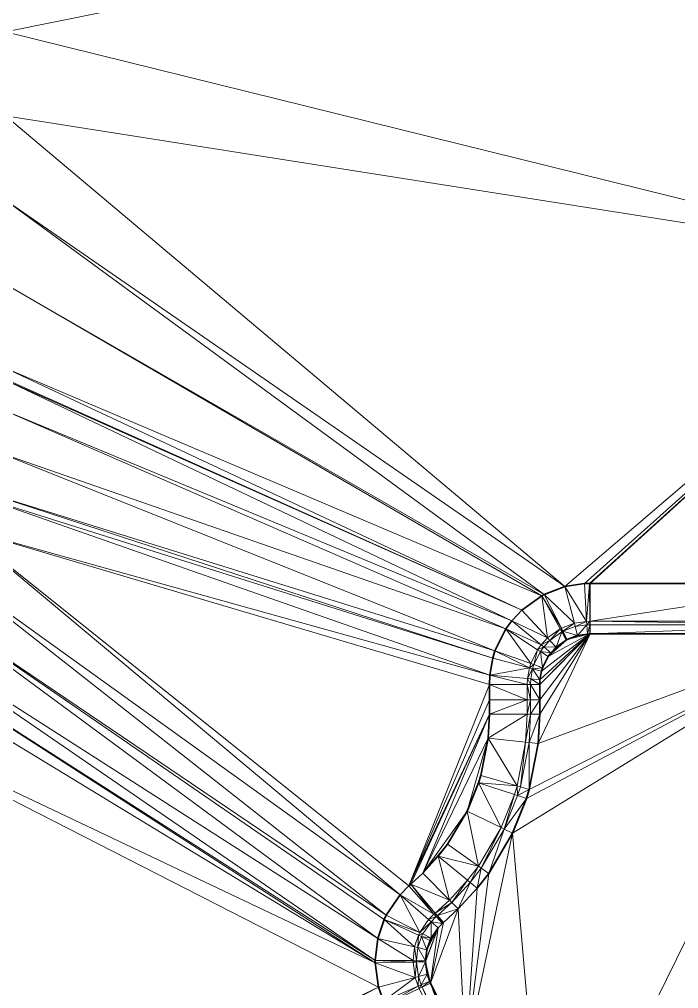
# Model space of a CAD drawing. Header units: metres. Extents: x 246428 to 246884, y 7418966 to 7419490.
# Drawn here: x 246606.83 to 246614.67, y 7419304.29 to 7419315.81 of the extents above; entities that cross this region are included whole.
import ezdxf

# ---------------------------------------------------------------- set-up
doc = ezdxf.new("R2010")
doc.units = ezdxf.units.M
doc.linetypes.add('blank name', pattern=[0])
doc.layers.add('_12D_UNMAPPED', color=7, linetype='Continuous')
for name, color, linetype, lineweight, true_color in [('KERB_BACK', 7, 'Continuous', 35, 0x5fd2ff), ('KERB_LINE', 7, 'Continuous', 18, 0xb9b9b9), ('KERB_LIP', 7, 'Continuous', 35, 0x5fd2ff), ('KERB_TOP', 7, 'Continuous', 18, 0xb9b9b9)]:
    doc.layers.add(name, color=color, linetype=linetype, lineweight=lineweight, true_color=true_color)

msp = doc.modelspace()

# ---------------------------------------------------------------- linework, layer by layer
at = {"layer": '_12D_UNMAPPED', "color": 3, "linetype": 'blank name', "lineweight": 0}
for points in [[(246606.665, 7419315.663, 33.328), (246606.665, 7419316.663, 33.325), (246617.815, 7419317.908, 33.638)], [(246606.665, 7419315.663, 33.328), (246617.815, 7419317.908, 33.638), (246617.815, 7419312.908, 33.651)], [(246606.665, 7419314.663, 33.33), (246606.665, 7419315.663, 33.328), (246617.815, 7419312.908, 33.651)], [(246613.321, 7419309.067, 33.535), (246606.665, 7419314.663, 33.33), (246617.815, 7419312.908, 33.651)], [(246613.321, 7419309.067, 33.535), (246606.665, 7419313.663, 33.333), (246606.665, 7419314.663, 33.33)], [(246613.074, 7419308.973, 33.528), (246606.665, 7419312.663, 33.336), (246606.665, 7419313.663, 33.333)], [(246613.321, 7419309.067, 33.535), (246613.074, 7419308.973, 33.528), (246606.665, 7419313.663, 33.333)], [(246613.553, 7419309.103, 33.541), (246613.321, 7419309.067, 33.535), (246617.815, 7419312.908, 33.651)], [(246613.612, 7419309.105, 33.543), (246613.553, 7419309.103, 33.541), (246617.815, 7419312.908, 33.651)], [(246613.622, 7419309.105, 33.543), (246613.612, 7419309.105, 33.543), (246617.815, 7419312.908, 33.651)], [(246616.553, 7419309.105, 33.626), (246613.622, 7419309.105, 33.543), (246617.815, 7419312.908, 33.651)], [(246613.048, 7419308.959, 33.527), (246606.665, 7419311.663, 33.339), (246606.665, 7419312.663, 33.336)], [(246613.074, 7419308.973, 33.528), (246613.048, 7419308.959, 33.527), (246606.665, 7419312.663, 33.336)], [(246612.81, 7419308.788, 33.521), (246606.665, 7419311.534, 33.339), (246606.665, 7419311.663, 33.339)], [(246613.048, 7419308.959, 33.527), (246612.81, 7419308.788, 33.521), (246606.665, 7419311.663, 33.339)], [(246612.689, 7419308.66, 33.518), (246606.644, 7419311.164, 33.338), (246606.665, 7419311.52, 33.339)], [(246612.81, 7419308.788, 33.521), (246606.665, 7419311.52, 33.339), (246606.665, 7419311.534, 33.339)], [(246612.81, 7419308.788, 33.521), (246612.689, 7419308.66, 33.518), (246606.665, 7419311.52, 33.339)], [(246612.62, 7419308.565, 33.516), (246606.549, 7419310.673, 33.336), (246606.644, 7419311.164, 33.338)], [(246612.689, 7419308.66, 33.518), (246612.62, 7419308.565, 33.516), (246606.644, 7419311.164, 33.338)], [(246612.489, 7419308.302, 33.513), (246606.38, 7419310.203, 33.334), (246606.549, 7419310.673, 33.336)], [(246612.62, 7419308.565, 33.516), (246612.489, 7419308.302, 33.513), (246606.549, 7419310.673, 33.336)], [(246612.463, 7419308.218, 33.512), (246606.35, 7419310.138, 33.334), (246606.38, 7419310.203, 33.334)], [(246612.489, 7419308.302, 33.513), (246612.463, 7419308.218, 33.512), (246606.38, 7419310.203, 33.334)], [(246612.427, 7419308.015, 33.512), (246606.141, 7419309.764, 33.327), (246606.35, 7419310.138, 33.334)], [(246612.463, 7419308.218, 33.512), (246612.427, 7419308.015, 33.512), (246606.35, 7419310.138, 33.334)], [(246611.36, 7419305.405, 33.489), (246605.837, 7419309.368, 33.32), (246606.141, 7419309.764, 33.327)], [(246612.422, 7419307.905, 33.512), (246611.463, 7419305.509, 33.492), (246606.141, 7419309.764, 33.327)], [(246611.463, 7419305.509, 33.492), (246611.36, 7419305.405, 33.489), (246606.141, 7419309.764, 33.327)], [(246612.427, 7419308.015, 33.512), (246612.422, 7419307.905, 33.512), (246606.141, 7419309.764, 33.327)], [(246611.195, 7419305.162, 33.485), (246605.477, 7419309.022, 33.312), (246605.837, 7419309.368, 33.32)], [(246611.36, 7419305.405, 33.489), (246611.195, 7419305.162, 33.485), (246605.837, 7419309.368, 33.32)], [(246611.095, 7419304.886, 33.483), (246605.067, 7419308.736, 33.301), (246605.477, 7419309.022, 33.312)], [(246611.17, 7419305.109, 33.484), (246611.095, 7419304.886, 33.483), (246605.477, 7419309.022, 33.312)], [(246611.195, 7419305.162, 33.485), (246611.17, 7419305.109, 33.484), (246605.477, 7419309.022, 33.312)], [(246613.074, 7419308.973, 33.528), (246613.321, 7419309.067, 33.535), (246613.434, 7419308.631, 33.549)], [(246613.321, 7419309.067, 33.535), (246613.553, 7419309.103, 33.541), (246613.579, 7419308.653, 33.555)], [(246613.321, 7419309.067, 33.535), (246613.579, 7419308.653, 33.555), (246613.434, 7419308.631, 33.549)], [(246613.553, 7419309.103, 33.541), (246613.612, 7419309.105, 33.543), (246613.579, 7419308.653, 33.555)], [(246613.612, 7419309.105, 33.543), (246613.616, 7419308.655, 33.557), (246613.579, 7419308.653, 33.555)], [(246613.612, 7419309.105, 33.543), (246613.622, 7419309.105, 33.543), (246613.622, 7419308.655, 33.557)], [(246613.612, 7419309.105, 33.543), (246613.622, 7419308.655, 33.557), (246613.616, 7419308.655, 33.557)], [(246616.553, 7419309.105, 33.626), (246616.554, 7419308.655, 33.64), (246613.622, 7419308.655, 33.557)], [(246613.622, 7419309.105, 33.543), (246616.553, 7419309.105, 33.626), (246613.622, 7419308.655, 33.557)], [(246612.81, 7419308.788, 33.521), (246613.048, 7419308.959, 33.527), (246613.114, 7419308.457, 33.535)], [(246613.048, 7419308.959, 33.527), (246613.074, 7419308.973, 33.528), (246613.28, 7419308.572, 33.542)], [(246613.048, 7419308.959, 33.527), (246613.263, 7419308.564, 33.541), (246613.114, 7419308.457, 33.535)], [(246613.048, 7419308.959, 33.527), (246613.28, 7419308.572, 33.542), (246613.263, 7419308.564, 33.541)], [(246613.074, 7419308.973, 33.528), (246613.434, 7419308.631, 33.549), (246613.28, 7419308.572, 33.542)], [(246611.064, 7419304.624, 33.483), (246604.827, 7419308.607, 33.295), (246605.067, 7419308.736, 33.301)], [(246611.095, 7419304.886, 33.483), (246611.064, 7419304.624, 33.483), (246605.067, 7419308.736, 33.301)], [(246612.689, 7419308.66, 33.518), (246612.81, 7419308.788, 33.521), (246613.114, 7419308.457, 33.535)], [(246611.064, 7419304.595, 33.483), (246604.622, 7419308.508, 33.289), (246604.827, 7419308.607, 33.295)], [(246611.064, 7419304.624, 33.483), (246611.064, 7419304.595, 33.483), (246604.827, 7419308.607, 33.295)], [(246612.489, 7419308.302, 33.513), (246612.62, 7419308.565, 33.516), (246612.914, 7419308.153, 33.527)], [(246612.62, 7419308.565, 33.516), (246612.689, 7419308.66, 33.518), (246613.039, 7419308.377, 33.532)], [(246612.914, 7419308.153, 33.527), (246612.62, 7419308.565, 33.516), (246612.995, 7419308.317, 33.53)], [(246612.62, 7419308.565, 33.516), (246613.039, 7419308.377, 33.532), (246612.995, 7419308.317, 33.53)], [(246612.689, 7419308.66, 33.518), (246613.114, 7419308.457, 33.535), (246613.039, 7419308.377, 33.532)], [(246613.114, 7419308.457, 33.535), (246613.263, 7419308.564, 33.541), (246613.141, 7419308.427, 33.685)], [(246613.263, 7419308.564, 33.541), (246613.283, 7419308.528, 33.691), (246613.141, 7419308.427, 33.685)], [(246613.263, 7419308.564, 33.541), (246613.28, 7419308.572, 33.542), (246613.283, 7419308.528, 33.691)], [(246613.28, 7419308.572, 33.542), (246613.434, 7419308.631, 33.549), (246613.298, 7419308.537, 33.692)], [(246613.28, 7419308.572, 33.542), (246613.298, 7419308.537, 33.692), (246613.283, 7419308.528, 33.691)], [(246613.434, 7419308.631, 33.549), (246613.444, 7419308.592, 33.699), (246613.298, 7419308.537, 33.692)], [(246613.298, 7419308.537, 33.692), (246613.444, 7419308.592, 33.699), (246613.472, 7419308.486, 33.699)], [(246613.434, 7419308.631, 33.549), (246613.579, 7419308.653, 33.555), (246613.444, 7419308.592, 33.699)], [(246613.579, 7419308.653, 33.555), (246613.581, 7419308.614, 33.705), (246613.444, 7419308.592, 33.699)], [(246613.444, 7419308.592, 33.699), (246613.581, 7419308.614, 33.705), (246613.472, 7419308.486, 33.699)], [(246613.581, 7419308.614, 33.705), (246613.588, 7419308.504, 33.705), (246613.472, 7419308.486, 33.699)], [(246613.579, 7419308.653, 33.555), (246613.616, 7419308.655, 33.557), (246613.581, 7419308.614, 33.705)], [(246613.616, 7419308.655, 33.557), (246613.616, 7419308.615, 33.707), (246613.581, 7419308.614, 33.705)], [(246613.581, 7419308.614, 33.705), (246613.616, 7419308.615, 33.707), (246613.588, 7419308.504, 33.705)], [(246613.616, 7419308.615, 33.707), (246613.617, 7419308.505, 33.707), (246613.588, 7419308.504, 33.705)], [(246613.616, 7419308.655, 33.557), (246613.622, 7419308.655, 33.557), (246613.622, 7419308.615, 33.707)], [(246613.616, 7419308.655, 33.557), (246613.622, 7419308.615, 33.707), (246613.616, 7419308.615, 33.707)], [(246613.616, 7419308.615, 33.707), (246613.622, 7419308.505, 33.707), (246613.617, 7419308.505, 33.707)], [(246613.616, 7419308.615, 33.707), (246613.622, 7419308.615, 33.707), (246613.622, 7419308.505, 33.707)], [(246613.622, 7419308.655, 33.557), (246616.554, 7419308.655, 33.64), (246616.554, 7419308.615, 33.79)], [(246613.622, 7419308.655, 33.557), (246616.554, 7419308.615, 33.79), (246613.622, 7419308.615, 33.707)], [(246613.622, 7419308.615, 33.707), (246616.554, 7419308.615, 33.79), (246613.622, 7419308.505, 33.707)], [(246616.554, 7419308.615, 33.79), (246616.554, 7419308.505, 33.79), (246613.622, 7419308.505, 33.707)], [(246611.064, 7419304.595, 33.483), (246603.721, 7419308.074, 33.265), (246604.622, 7419308.508, 33.289)], [(246612.698, 7419306.137, 33.672), (246616.554, 7419308.505, 33.79), (246613.102, 7419301.496, 33.698)], [(246612.698, 7419306.137, 33.672), (246612.864, 7419306.55, 33.676), (246616.554, 7419308.505, 33.79)], [(246612.864, 7419306.55, 33.676), (246612.897, 7419306.657, 33.676), (246616.554, 7419308.505, 33.79)], [(246616.554, 7419308.505, 33.79), (246612.897, 7419306.657, 33.676), (246613.003, 7419307.203, 33.677)], [(246613.022, 7419307.55, 33.677), (246613.622, 7419308.505, 33.707), (246613.003, 7419307.203, 33.677)], [(246613.622, 7419308.505, 33.707), (246616.554, 7419308.505, 33.79), (246613.003, 7419307.203, 33.677)], [(246613.024, 7419307.96, 33.676), (246613.617, 7419308.505, 33.707), (246613.022, 7419307.905, 33.676)], [(246613.617, 7419308.505, 33.707), (246613.622, 7419308.505, 33.707), (246613.022, 7419307.905, 33.676)], [(246613.022, 7419307.905, 33.676), (246613.622, 7419308.505, 33.707), (246613.022, 7419307.721, 33.677)], [(246613.022, 7419307.721, 33.677), (246613.622, 7419308.505, 33.707), (246613.022, 7419307.55, 33.677)], [(246613.042, 7419308.061, 33.676), (246613.617, 7419308.505, 33.707), (246613.024, 7419307.96, 33.676)], [(246613.039, 7419308.377, 33.532), (246613.114, 7419308.457, 33.535), (246613.141, 7419308.427, 33.685)], [(246613.121, 7419308.235, 33.68), (246613.617, 7419308.505, 33.707), (246613.042, 7419308.061, 33.676)], [(246616.554, 7419308.505, 33.79), (246617.665, 7419308.505, 33.822), (246613.102, 7419301.496, 33.698)], [(246617.665, 7419308.505, 33.822), (246621.817, 7419303.666, 34.04), (246613.102, 7419301.496, 33.698)], [(246613.348, 7419308.439, 33.692), (246613.617, 7419308.505, 33.707), (246613.121, 7419308.235, 33.68)], [(246613.141, 7419308.427, 33.685), (246613.283, 7419308.528, 33.691), (246613.216, 7419308.346, 33.685)], [(246613.283, 7419308.528, 33.691), (246613.335, 7419308.432, 33.691), (246613.216, 7419308.346, 33.685)], [(246613.283, 7419308.528, 33.691), (246613.298, 7419308.537, 33.692), (246613.335, 7419308.432, 33.691)], [(246613.298, 7419308.537, 33.692), (246613.472, 7419308.486, 33.699), (246613.348, 7419308.439, 33.692)], [(246613.298, 7419308.537, 33.692), (246613.348, 7419308.439, 33.692), (246613.335, 7419308.432, 33.691)], [(246613.472, 7419308.486, 33.699), (246613.617, 7419308.505, 33.707), (246613.348, 7419308.439, 33.692)], [(246613.588, 7419308.504, 33.705), (246613.617, 7419308.505, 33.707), (246613.472, 7419308.486, 33.699)], [(246612.995, 7419308.317, 33.53), (246613.039, 7419308.377, 33.532), (246613.07, 7419308.351, 33.682)], [(246612.995, 7419308.317, 33.53), (246613.07, 7419308.351, 33.682), (246613.029, 7419308.295, 33.68)], [(246613.029, 7419308.295, 33.68), (246613.07, 7419308.351, 33.682), (246613.155, 7419308.282, 33.682)], [(246613.039, 7419308.377, 33.532), (246613.141, 7419308.427, 33.685), (246613.07, 7419308.351, 33.682)], [(246613.07, 7419308.351, 33.682), (246613.141, 7419308.427, 33.685), (246613.216, 7419308.346, 33.685)], [(246613.07, 7419308.351, 33.682), (246613.216, 7419308.346, 33.685), (246613.155, 7419308.282, 33.682)], [(246613.155, 7419308.282, 33.682), (246613.348, 7419308.439, 33.692), (246613.121, 7419308.235, 33.68)], [(246613.216, 7419308.346, 33.685), (246613.348, 7419308.439, 33.692), (246613.155, 7419308.282, 33.682)], [(246613.335, 7419308.432, 33.691), (246613.348, 7419308.439, 33.692), (246613.216, 7419308.346, 33.685)], [(246612.427, 7419308.015, 33.512), (246612.463, 7419308.218, 33.512), (246612.898, 7419308.1, 33.526)], [(246612.463, 7419308.218, 33.512), (246612.489, 7419308.302, 33.513), (246612.898, 7419308.1, 33.526)], [(246612.489, 7419308.302, 33.513), (246612.914, 7419308.153, 33.527), (246612.898, 7419308.1, 33.526)], [(246612.952, 7419308.14, 33.677), (246612.914, 7419308.153, 33.527), (246612.995, 7419308.317, 33.53)], [(246612.952, 7419308.14, 33.677), (246612.995, 7419308.317, 33.53), (246613.029, 7419308.295, 33.68)], [(246612.952, 7419308.14, 33.677), (246613.029, 7419308.295, 33.68), (246613.056, 7419308.103, 33.677)], [(246613.029, 7419308.295, 33.68), (246613.155, 7419308.282, 33.682), (246613.121, 7419308.235, 33.68)], [(246613.029, 7419308.295, 33.68), (246613.121, 7419308.235, 33.68), (246613.056, 7419308.103, 33.677)], [(246613.056, 7419308.103, 33.677), (246613.121, 7419308.235, 33.68), (246613.042, 7419308.061, 33.676)], [(246612.427, 7419308.015, 33.512), (246612.898, 7419308.1, 33.526), (246612.875, 7419307.974, 33.526)], [(246612.875, 7419307.974, 33.526), (246612.898, 7419308.1, 33.526), (246612.936, 7419308.09, 33.676)], [(246612.898, 7419308.1, 33.526), (246612.914, 7419308.153, 33.527), (246612.952, 7419308.14, 33.677)], [(246612.898, 7419308.1, 33.526), (246612.952, 7419308.14, 33.677), (246612.936, 7419308.09, 33.676)], [(246612.936, 7419308.09, 33.676), (246612.952, 7419308.14, 33.677), (246613.056, 7419308.103, 33.677)], [(246612.936, 7419308.09, 33.676), (246613.056, 7419308.103, 33.677), (246613.042, 7419308.061, 33.676)], [(246611.105, 7419304.304, 33.485), (246602.443, 7419300.188, 33.25), (246603.721, 7419308.074, 33.265)], [(246611.064, 7419304.595, 33.483), (246611.105, 7419304.304, 33.485), (246603.721, 7419308.074, 33.265)], [(246612.422, 7419307.905, 33.512), (246612.427, 7419308.015, 33.512), (246612.872, 7419307.905, 33.526)], [(246612.427, 7419308.015, 33.512), (246612.875, 7419307.974, 33.526), (246612.872, 7419307.905, 33.526)], [(246612.875, 7419307.974, 33.526), (246612.936, 7419308.09, 33.676), (246612.915, 7419307.97, 33.676)], [(246612.915, 7419307.97, 33.676), (246612.936, 7419308.09, 33.676), (246613.024, 7419307.96, 33.676)], [(246612.936, 7419308.09, 33.676), (246613.042, 7419308.061, 33.676), (246613.024, 7419307.96, 33.676)], [(246612.422, 7419307.905, 33.512), (246612.422, 7419307.721, 33.513), (246611.463, 7419305.509, 33.492)], [(246612.422, 7419307.721, 33.513), (246612.422, 7419307.905, 33.512), (246612.872, 7419307.721, 33.527)], [(246612.422, 7419307.905, 33.512), (246612.872, 7419307.905, 33.526), (246612.872, 7419307.721, 33.527)], [(246612.872, 7419307.905, 33.526), (246612.875, 7419307.974, 33.526), (246612.912, 7419307.905, 33.676)], [(246612.872, 7419307.905, 33.526), (246612.912, 7419307.905, 33.676), (246612.912, 7419307.721, 33.677)], [(246612.872, 7419307.721, 33.527), (246612.872, 7419307.905, 33.526), (246612.912, 7419307.721, 33.677)], [(246612.875, 7419307.974, 33.526), (246612.915, 7419307.97, 33.676), (246612.912, 7419307.905, 33.676)], [(246612.912, 7419307.905, 33.676), (246612.915, 7419307.97, 33.676), (246613.022, 7419307.905, 33.676)], [(246612.912, 7419307.721, 33.677), (246612.912, 7419307.905, 33.676), (246613.022, 7419307.721, 33.677)], [(246612.912, 7419307.905, 33.676), (246613.022, 7419307.905, 33.676), (246613.022, 7419307.721, 33.677)], [(246612.915, 7419307.97, 33.676), (246613.024, 7419307.96, 33.676), (246613.022, 7419307.905, 33.676)], [(246612.422, 7419307.721, 33.513), (246612.422, 7419307.55, 33.513), (246611.463, 7419305.509, 33.492)], [(246612.422, 7419307.55, 33.513), (246612.872, 7419307.721, 33.527), (246612.872, 7419307.55, 33.527)], [(246612.422, 7419307.55, 33.513), (246612.422, 7419307.721, 33.513), (246612.872, 7419307.721, 33.527)], [(246612.872, 7419307.55, 33.527), (246612.912, 7419307.721, 33.677), (246612.912, 7419307.55, 33.677)], [(246612.872, 7419307.55, 33.527), (246612.872, 7419307.721, 33.527), (246612.912, 7419307.721, 33.677)], [(246612.912, 7419307.55, 33.677), (246612.912, 7419307.721, 33.677), (246613.022, 7419307.721, 33.677)], [(246612.912, 7419307.55, 33.677), (246613.022, 7419307.721, 33.677), (246613.022, 7419307.55, 33.677)], [(246612.422, 7419307.55, 33.513), (246611.487, 7419305.53, 33.492), (246611.463, 7419305.509, 33.492)], [(246612.422, 7419307.55, 33.513), (246611.631, 7419305.662, 33.496), (246611.487, 7419305.53, 33.492)], [(246612.422, 7419307.55, 33.513), (246612.407, 7419307.267, 33.513), (246611.631, 7419305.662, 33.496)], [(246612.407, 7419307.267, 33.513), (246612.872, 7419307.55, 33.527), (246612.854, 7419307.219, 33.527)], [(246612.407, 7419307.267, 33.513), (246612.422, 7419307.55, 33.513), (246612.872, 7419307.55, 33.527)], [(246612.854, 7419307.219, 33.527), (246612.912, 7419307.55, 33.677), (246612.894, 7419307.215, 33.677)], [(246612.854, 7419307.219, 33.527), (246612.872, 7419307.55, 33.527), (246612.912, 7419307.55, 33.677)], [(246612.894, 7419307.215, 33.677), (246612.912, 7419307.55, 33.677), (246613.022, 7419307.55, 33.677)], [(246612.894, 7419307.215, 33.677), (246613.022, 7419307.55, 33.677), (246613.003, 7419307.203, 33.677)], [(246612.407, 7419307.267, 33.513), (246612.158, 7419306.398, 33.508), (246611.631, 7419305.662, 33.496)], [(246612.407, 7419307.267, 33.513), (246612.32, 7419306.822, 33.512), (246612.158, 7419306.398, 33.508)], [(246612.32, 7419306.822, 33.512), (246612.407, 7419307.267, 33.513), (246612.752, 7419306.698, 33.526)], [(246612.407, 7419307.267, 33.513), (246612.854, 7419307.219, 33.527), (246612.752, 7419306.698, 33.526)], [(246612.752, 7419306.698, 33.526), (246612.854, 7419307.219, 33.527), (246612.791, 7419306.687, 33.676)], [(246612.854, 7419307.219, 33.527), (246612.894, 7419307.215, 33.677), (246612.791, 7419306.687, 33.676)], [(246612.791, 7419306.687, 33.676), (246612.894, 7419307.215, 33.677), (246612.897, 7419306.657, 33.676)], [(246612.897, 7419306.657, 33.676), (246612.894, 7419307.215, 33.677), (246613.003, 7419307.203, 33.677)], [(246612.32, 7419306.822, 33.512), (246612.293, 7419306.735, 33.512), (246612.158, 7419306.398, 33.508)], [(246612.158, 7419306.398, 33.508), (246612.293, 7419306.735, 33.512), (246612.563, 7419306.202, 33.522)], [(246612.293, 7419306.735, 33.512), (246612.32, 7419306.822, 33.512), (246612.752, 7419306.698, 33.526)], [(246612.293, 7419306.735, 33.512), (246612.721, 7419306.596, 33.526), (246612.563, 7419306.202, 33.522)], [(246612.293, 7419306.735, 33.512), (246612.752, 7419306.698, 33.526), (246612.721, 7419306.596, 33.526)], [(246612.721, 7419306.596, 33.526), (246612.752, 7419306.698, 33.526), (246612.759, 7419306.584, 33.676)], [(246612.752, 7419306.698, 33.526), (246612.791, 7419306.687, 33.676), (246612.759, 7419306.584, 33.676)], [(246612.759, 7419306.584, 33.676), (246612.791, 7419306.687, 33.676), (246612.897, 7419306.657, 33.676)], [(246612.759, 7419306.584, 33.676), (246612.897, 7419306.657, 33.676), (246612.864, 7419306.55, 33.676)], [(246612.563, 7419306.202, 33.522), (246612.721, 7419306.596, 33.526), (246612.599, 7419306.184, 33.672)], [(246612.721, 7419306.596, 33.526), (246612.759, 7419306.584, 33.676), (246612.599, 7419306.184, 33.672)], [(246612.599, 7419306.184, 33.672), (246612.759, 7419306.584, 33.676), (246612.864, 7419306.55, 33.676)], [(246612.599, 7419306.184, 33.672), (246612.864, 7419306.55, 33.676), (246612.698, 7419306.137, 33.672)], [(246612.158, 7419306.398, 33.508), (246611.926, 7419306.007, 33.503), (246611.631, 7419305.662, 33.496)], [(246611.926, 7419306.007, 33.503), (246612.158, 7419306.398, 33.508), (246612.292, 7419305.745, 33.517)], [(246612.158, 7419306.398, 33.508), (246612.563, 7419306.202, 33.522), (246612.292, 7419305.745, 33.517)], [(246612.292, 7419305.745, 33.517), (246612.563, 7419306.202, 33.522), (246612.325, 7419305.722, 33.667)], [(246612.563, 7419306.202, 33.522), (246612.599, 7419306.184, 33.672), (246612.325, 7419305.722, 33.667)], [(246612.325, 7419305.722, 33.667), (246612.599, 7419306.184, 33.672), (246612.414, 7419305.658, 33.667)], [(246612.599, 7419306.184, 33.672), (246612.698, 7419306.137, 33.672), (246612.414, 7419305.658, 33.667)], [(246612.414, 7419305.658, 33.667), (246612.698, 7419306.137, 33.672), (246612.137, 7419303.497, 33.665)], [(246612.137, 7419303.497, 33.665), (246612.698, 7419306.137, 33.672), (246613.102, 7419301.496, 33.698)], [(246611.926, 7419306.007, 33.503), (246611.815, 7419305.863, 33.501), (246611.631, 7419305.662, 33.496)], [(246611.815, 7419305.863, 33.501), (246611.926, 7419306.007, 33.503), (246612.292, 7419305.745, 33.517)], [(246611.631, 7419305.662, 33.496), (246611.815, 7419305.863, 33.501), (246611.947, 7419305.341, 33.51)], [(246611.815, 7419305.863, 33.501), (246612.162, 7419305.577, 33.515), (246611.947, 7419305.341, 33.51)], [(246611.815, 7419305.863, 33.501), (246612.292, 7419305.745, 33.517), (246612.162, 7419305.577, 33.515)], [(246612.162, 7419305.577, 33.515), (246612.292, 7419305.745, 33.517), (246612.193, 7419305.551, 33.665)], [(246612.292, 7419305.745, 33.517), (246612.325, 7419305.722, 33.667), (246612.193, 7419305.551, 33.665)], [(246612.193, 7419305.551, 33.665), (246612.325, 7419305.722, 33.667), (246612.278, 7419305.481, 33.665)], [(246612.325, 7419305.722, 33.667), (246612.414, 7419305.658, 33.667), (246612.278, 7419305.481, 33.665)], [(246611.487, 7419305.53, 33.492), (246611.631, 7419305.662, 33.496), (246611.947, 7419305.341, 33.51)], [(246611.947, 7419305.341, 33.51), (246612.162, 7419305.577, 33.515), (246611.975, 7419305.313, 33.66)], [(246612.162, 7419305.577, 33.515), (246612.193, 7419305.551, 33.665), (246611.975, 7419305.313, 33.66)], [(246612.278, 7419305.481, 33.665), (246612.414, 7419305.658, 33.667), (246612.137, 7419303.497, 33.665)], [(246611.36, 7419305.405, 33.489), (246611.463, 7419305.509, 33.492), (246611.763, 7419305.174, 33.506)], [(246611.463, 7419305.509, 33.492), (246611.487, 7419305.53, 33.492), (246611.763, 7419305.174, 33.506)], [(246611.487, 7419305.53, 33.492), (246611.947, 7419305.341, 33.51), (246611.778, 7419305.187, 33.506)], [(246611.487, 7419305.53, 33.492), (246611.778, 7419305.187, 33.506), (246611.763, 7419305.174, 33.506)], [(246611.975, 7419305.313, 33.66), (246612.193, 7419305.551, 33.665), (246612.052, 7419305.235, 33.66)], [(246612.193, 7419305.551, 33.665), (246612.278, 7419305.481, 33.665), (246612.052, 7419305.235, 33.66)], [(246612.052, 7419305.235, 33.66), (246612.278, 7419305.481, 33.665), (246612.137, 7419303.497, 33.665)], [(246611.195, 7419305.162, 33.485), (246611.36, 7419305.405, 33.489), (246611.596, 7419304.957, 33.499)], [(246611.36, 7419305.405, 33.489), (246611.699, 7419305.109, 33.503), (246611.596, 7419304.957, 33.499)], [(246611.36, 7419305.405, 33.489), (246611.763, 7419305.174, 33.506), (246611.699, 7419305.109, 33.503)], [(246611.778, 7419305.187, 33.506), (246611.947, 7419305.341, 33.51), (246611.975, 7419305.313, 33.66)], [(246611.723, 7419304.355, 33.651), (246612.052, 7419305.235, 33.66), (246612.137, 7419303.497, 33.665)], [(246611.875, 7419305.073, 33.656), (246612.052, 7419305.235, 33.66), (246611.723, 7419304.355, 33.651)], [(246611.778, 7419305.187, 33.506), (246611.975, 7419305.313, 33.66), (246611.804, 7419305.157, 33.656)], [(246611.804, 7419305.157, 33.656), (246611.975, 7419305.313, 33.66), (246612.052, 7419305.235, 33.66)], [(246611.804, 7419305.157, 33.656), (246612.052, 7419305.235, 33.66), (246611.875, 7419305.073, 33.656)], [(246611.095, 7419304.886, 33.483), (246611.17, 7419305.109, 33.484), (246611.533, 7419304.785, 33.497)], [(246611.17, 7419305.109, 33.484), (246611.195, 7419305.162, 33.485), (246611.596, 7419304.957, 33.499)], [(246611.17, 7419305.109, 33.484), (246611.58, 7419304.924, 33.498), (246611.533, 7419304.785, 33.497)], [(246611.17, 7419305.109, 33.484), (246611.596, 7419304.957, 33.499), (246611.58, 7419304.924, 33.498)], [(246611.596, 7419304.957, 33.499), (246611.699, 7419305.109, 33.503), (246611.729, 7419305.082, 33.653)], [(246611.699, 7419305.109, 33.503), (246611.763, 7419305.174, 33.506), (246611.79, 7419305.144, 33.656)], [(246611.699, 7419305.109, 33.503), (246611.79, 7419305.144, 33.656), (246611.729, 7419305.082, 33.653)], [(246611.729, 7419305.082, 33.653), (246611.79, 7419305.144, 33.656), (246611.863, 7419305.062, 33.656)], [(246611.763, 7419305.174, 33.506), (246611.778, 7419305.187, 33.506), (246611.79, 7419305.144, 33.656)], [(246611.778, 7419305.187, 33.506), (246611.804, 7419305.157, 33.656), (246611.79, 7419305.144, 33.656)], [(246611.79, 7419305.144, 33.656), (246611.804, 7419305.157, 33.656), (246611.863, 7419305.062, 33.656)], [(246611.804, 7419305.157, 33.656), (246611.875, 7419305.073, 33.656), (246611.863, 7419305.062, 33.656)], [(246611.596, 7419304.957, 33.499), (246611.729, 7419305.082, 33.653), (246611.631, 7419304.939, 33.649)], [(246611.631, 7419304.939, 33.649), (246611.729, 7419305.082, 33.653), (246611.729, 7419304.889, 33.649)], [(246611.664, 7419304.62, 33.647), (246611.812, 7419305.01, 33.653), (246611.664, 7419304.605, 33.647)], [(246611.664, 7419304.605, 33.647), (246611.812, 7419305.01, 33.653), (246611.723, 7419304.355, 33.651)], [(246611.679, 7419304.751, 33.647), (246611.812, 7419305.01, 33.653), (246611.664, 7419304.62, 33.647)], [(246611.717, 7419304.862, 33.648), (246611.812, 7419305.01, 33.653), (246611.679, 7419304.751, 33.647)], [(246611.729, 7419304.889, 33.649), (246611.812, 7419305.01, 33.653), (246611.717, 7419304.862, 33.648)], [(246611.812, 7419305.01, 33.653), (246611.875, 7419305.073, 33.656), (246611.723, 7419304.355, 33.651)], [(246611.729, 7419305.082, 33.653), (246611.863, 7419305.062, 33.656), (246611.812, 7419305.01, 33.653)], [(246611.729, 7419305.082, 33.653), (246611.812, 7419305.01, 33.653), (246611.729, 7419304.889, 33.649)], [(246611.863, 7419305.062, 33.656), (246611.875, 7419305.073, 33.656), (246611.812, 7419305.01, 33.653)], [(246611.064, 7419304.624, 33.483), (246611.095, 7419304.886, 33.483), (246611.514, 7419304.621, 33.497)], [(246611.095, 7419304.886, 33.483), (246611.533, 7419304.785, 33.497), (246611.514, 7419304.621, 33.497)], [(246611.533, 7419304.785, 33.497), (246611.58, 7419304.924, 33.498), (246611.572, 7419304.776, 33.647)], [(246611.58, 7419304.924, 33.498), (246611.616, 7419304.907, 33.648), (246611.572, 7419304.776, 33.647)], [(246611.572, 7419304.776, 33.647), (246611.616, 7419304.907, 33.648), (246611.679, 7419304.751, 33.647)], [(246611.58, 7419304.924, 33.498), (246611.596, 7419304.957, 33.499), (246611.631, 7419304.939, 33.649)], [(246611.58, 7419304.924, 33.498), (246611.631, 7419304.939, 33.649), (246611.616, 7419304.907, 33.648)], [(246611.616, 7419304.907, 33.648), (246611.631, 7419304.939, 33.649), (246611.729, 7419304.889, 33.649)], [(246611.616, 7419304.907, 33.648), (246611.729, 7419304.889, 33.649), (246611.717, 7419304.862, 33.648)], [(246611.616, 7419304.907, 33.648), (246611.717, 7419304.862, 33.648), (246611.679, 7419304.751, 33.647)], [(246611.514, 7419304.621, 33.497), (246611.533, 7419304.785, 33.497), (246611.554, 7419304.62, 33.647)], [(246611.533, 7419304.785, 33.497), (246611.572, 7419304.776, 33.647), (246611.554, 7419304.62, 33.647)], [(246611.554, 7419304.62, 33.647), (246611.572, 7419304.776, 33.647), (246611.664, 7419304.62, 33.647)], [(246611.572, 7419304.776, 33.647), (246611.679, 7419304.751, 33.647), (246611.664, 7419304.62, 33.647)], [(246611.064, 7419304.595, 33.483), (246611.064, 7419304.624, 33.483), (246611.514, 7419304.602, 33.497)], [(246611.064, 7419304.624, 33.483), (246611.514, 7419304.621, 33.497), (246611.514, 7419304.602, 33.497)], [(246611.064, 7419304.595, 33.483), (246611.514, 7419304.602, 33.497), (246611.539, 7419304.421, 33.499)], [(246611.105, 7419304.304, 33.485), (246611.064, 7419304.595, 33.483), (246611.539, 7419304.421, 33.499)], [(246611.514, 7419304.602, 33.497), (246611.514, 7419304.621, 33.497), (246611.554, 7419304.603, 33.647)], [(246611.514, 7419304.621, 33.497), (246611.554, 7419304.62, 33.647), (246611.554, 7419304.603, 33.647)], [(246611.539, 7419304.421, 33.499), (246611.514, 7419304.602, 33.497), (246611.554, 7419304.603, 33.647)], [(246611.539, 7419304.421, 33.499), (246611.554, 7419304.603, 33.647), (246611.578, 7419304.431, 33.649)], [(246611.554, 7419304.603, 33.647), (246611.554, 7419304.62, 33.647), (246611.664, 7419304.62, 33.647)], [(246611.554, 7419304.603, 33.647), (246611.664, 7419304.62, 33.647), (246611.664, 7419304.605, 33.647)], [(246611.578, 7419304.431, 33.649), (246611.554, 7419304.603, 33.647), (246611.664, 7419304.605, 33.647)], [(246611.578, 7419304.431, 33.649), (246611.664, 7419304.605, 33.647), (246611.684, 7419304.46, 33.649)], [(246611.713, 7419304.376, 33.651), (246611.664, 7419304.605, 33.647), (246611.723, 7419304.355, 33.651)], [(246611.684, 7419304.46, 33.649), (246611.664, 7419304.605, 33.647), (246611.713, 7419304.376, 33.651)], [(246611.163, 7419304.138, 33.487), (246611.105, 7419304.304, 33.485), (246611.539, 7419304.421, 33.499)], [(246611.163, 7419304.138, 33.487), (246611.539, 7419304.421, 33.499), (246611.576, 7419304.317, 33.501)], [(246611.576, 7419304.317, 33.501), (246611.539, 7419304.421, 33.499), (246611.578, 7419304.431, 33.649)], [(246611.576, 7419304.317, 33.501), (246611.578, 7419304.431, 33.649), (246611.612, 7419304.333, 33.651)], [(246611.612, 7419304.333, 33.651), (246611.578, 7419304.431, 33.649), (246611.684, 7419304.46, 33.649)], [(246611.612, 7419304.333, 33.651), (246611.684, 7419304.46, 33.649), (246611.713, 7419304.376, 33.651)], [(246611.105, 7419304.304, 33.485), (246602.624, 7419299.957, 33.256), (246602.443, 7419300.188, 33.25)], [(246611.105, 7419304.304, 33.485), (246611.163, 7419304.138, 33.487), (246602.624, 7419299.957, 33.256)], [(246611.183, 7419304.094, 33.487), (246611.163, 7419304.138, 33.487), (246611.576, 7419304.317, 33.501)], [(246611.183, 7419304.094, 33.487), (246611.576, 7419304.317, 33.501), (246611.588, 7419304.29, 33.501)], [(246611.588, 7419304.29, 33.501), (246611.576, 7419304.317, 33.501), (246611.612, 7419304.333, 33.651)], [(246611.588, 7419304.29, 33.501), (246611.612, 7419304.333, 33.651), (246611.624, 7419304.307, 33.651)], [(246612.002, 7419303.432, 33.515), (246611.588, 7419304.29, 33.501), (246611.624, 7419304.307, 33.651)], [(246611.624, 7419304.307, 33.651), (246611.612, 7419304.333, 33.651), (246611.713, 7419304.376, 33.651)], [(246611.624, 7419304.307, 33.651), (246611.713, 7419304.376, 33.651), (246611.723, 7419304.355, 33.651)], [(246612.038, 7419303.449, 33.665), (246611.624, 7419304.307, 33.651), (246611.723, 7419304.355, 33.651)], [(246612.002, 7419303.432, 33.515), (246611.624, 7419304.307, 33.651), (246612.038, 7419303.449, 33.665)], [(246612.038, 7419303.449, 33.665), (246611.723, 7419304.355, 33.651), (246612.137, 7419303.497, 33.665)], [(246611.183, 7419304.094, 33.487), (246611.588, 7419304.29, 33.501), (246612.002, 7419303.432, 33.515)]]:
    msp.add_3dface(points, dxfattribs=at)
at = {"layer": 'KERB_BACK'}
msp.add_polyline3d([(246616.554, 7419308.505, 33.79), (246613.622, 7419308.505, 33.707), (246613.617, 7419308.505, 33.707), (246613.588, 7419308.504, 33.705), (246613.472, 7419308.486, 33.699), (246613.348, 7419308.439, 33.692), (246613.335, 7419308.432, 33.691), (246613.216, 7419308.346, 33.685), (246613.155, 7419308.282, 33.682), (246613.121, 7419308.235, 33.68), (246613.056, 7419308.103, 33.677), (246613.042, 7419308.061, 33.676), (246613.024, 7419307.96, 33.676), (246613.022, 7419307.905, 33.676), (246613.022, 7419307.721, 33.677), (246613.022, 7419307.55, 33.677), (246613.003, 7419307.203, 33.677), (246612.897, 7419306.657, 33.676), (246612.864, 7419306.55, 33.676), (246612.698, 7419306.137, 33.672), (246612.414, 7419305.658, 33.667), (246612.278, 7419305.481, 33.665), (246612.052, 7419305.235, 33.66), (246611.875, 7419305.073, 33.656), (246611.863, 7419305.062, 33.656), (246611.812, 7419305.01, 33.653), (246611.729, 7419304.889, 33.649), (246611.717, 7419304.862, 33.648), (246611.679, 7419304.751, 33.647), (246611.664, 7419304.62, 33.647), (246611.664, 7419304.605, 33.647), (246611.684, 7419304.46, 33.649), (246611.713, 7419304.376, 33.651), (246611.723, 7419304.355, 33.651), (246612.137, 7419303.497, 33.665)], dxfattribs=at)
at = {"layer": 'KERB_LINE'}
msp.add_polyline3d([(246616.554, 7419308.655, 33.64), (246613.622, 7419308.655, 33.557), (246613.616, 7419308.655, 33.557), (246613.579, 7419308.653, 33.555), (246613.434, 7419308.631, 33.549), (246613.28, 7419308.572, 33.542), (246613.263, 7419308.564, 33.541), (246613.114, 7419308.457, 33.535), (246613.039, 7419308.377, 33.532), (246612.995, 7419308.317, 33.53), (246612.914, 7419308.153, 33.527), (246612.898, 7419308.1, 33.526), (246612.875, 7419307.974, 33.526), (246612.872, 7419307.905, 33.526), (246612.872, 7419307.721, 33.527), (246612.872, 7419307.55, 33.527), (246612.854, 7419307.219, 33.527), (246612.752, 7419306.698, 33.526), (246612.721, 7419306.596, 33.526), (246612.563, 7419306.202, 33.522), (246612.292, 7419305.745, 33.517), (246612.162, 7419305.577, 33.515), (246611.947, 7419305.341, 33.51), (246611.778, 7419305.187, 33.506), (246611.763, 7419305.174, 33.506), (246611.699, 7419305.109, 33.503), (246611.596, 7419304.957, 33.499), (246611.58, 7419304.924, 33.498), (246611.533, 7419304.785, 33.497), (246611.514, 7419304.621, 33.497), (246611.514, 7419304.602, 33.497), (246611.539, 7419304.421, 33.499), (246611.576, 7419304.317, 33.501), (246611.588, 7419304.29, 33.501), (246612.002, 7419303.432, 33.515)], dxfattribs=at)
at = {"layer": 'KERB_LIP'}
msp.add_polyline3d([(246616.553, 7419309.105, 33.626), (246613.622, 7419309.105, 33.543), (246613.612, 7419309.105, 33.543), (246613.553, 7419309.103, 33.541), (246613.321, 7419309.067, 33.535), (246613.074, 7419308.973, 33.528), (246613.048, 7419308.959, 33.527), (246612.81, 7419308.788, 33.521), (246612.689, 7419308.66, 33.518), (246612.62, 7419308.565, 33.516), (246612.489, 7419308.302, 33.513), (246612.463, 7419308.218, 33.512), (246612.427, 7419308.015, 33.512), (246612.422, 7419307.905, 33.512), (246612.422, 7419307.721, 33.513), (246612.422, 7419307.55, 33.513), (246612.407, 7419307.267, 33.513), (246612.32, 7419306.822, 33.512), (246612.293, 7419306.735, 33.512), (246612.158, 7419306.398, 33.508), (246611.926, 7419306.007, 33.503), (246611.815, 7419305.863, 33.501), (246611.631, 7419305.662, 33.496), (246611.487, 7419305.53, 33.492), (246611.463, 7419305.509, 33.492), (246611.36, 7419305.405, 33.489), (246611.195, 7419305.162, 33.485), (246611.17, 7419305.109, 33.484), (246611.095, 7419304.886, 33.483), (246611.064, 7419304.624, 33.483), (246611.064, 7419304.595, 33.483), (246611.105, 7419304.304, 33.485), (246611.163, 7419304.138, 33.487)], dxfattribs=at)
at = {"layer": 'KERB_TOP'}
msp.add_polyline3d([(246616.554, 7419308.615, 33.79), (246613.622, 7419308.615, 33.707), (246613.616, 7419308.615, 33.707), (246613.581, 7419308.614, 33.705), (246613.444, 7419308.592, 33.699), (246613.298, 7419308.537, 33.692), (246613.283, 7419308.528, 33.691), (246613.141, 7419308.427, 33.685), (246613.07, 7419308.351, 33.682), (246613.029, 7419308.295, 33.68), (246612.952, 7419308.14, 33.677), (246612.936, 7419308.09, 33.676), (246612.915, 7419307.97, 33.676), (246612.912, 7419307.905, 33.676), (246612.912, 7419307.721, 33.677), (246612.912, 7419307.55, 33.677), (246612.894, 7419307.215, 33.677), (246612.791, 7419306.687, 33.676), (246612.759, 7419306.584, 33.676), (246612.599, 7419306.184, 33.672), (246612.325, 7419305.722, 33.667), (246612.193, 7419305.551, 33.665), (246611.975, 7419305.313, 33.66), (246611.804, 7419305.157, 33.656), (246611.79, 7419305.144, 33.656), (246611.729, 7419305.082, 33.653), (246611.631, 7419304.939, 33.649), (246611.616, 7419304.907, 33.648), (246611.572, 7419304.776, 33.647), (246611.554, 7419304.62, 33.647), (246611.554, 7419304.603, 33.647), (246611.578, 7419304.431, 33.649), (246611.612, 7419304.333, 33.651), (246611.624, 7419304.307, 33.651), (246612.038, 7419303.449, 33.665)], dxfattribs=at)

doc.saveas('drawing.dxf')
